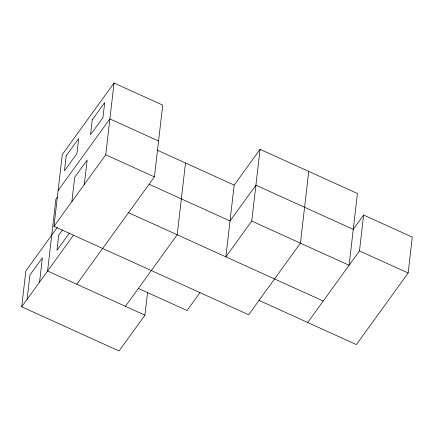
<?xml version="1.0" encoding="UTF-8"?>
<svg xmlns="http://www.w3.org/2000/svg" width="434" height="434" viewBox="0 0 434 434"><rect width="100%" height="100%" fill="white"/><g stroke="black" fill="none" stroke-linecap="round" stroke-linejoin="round"><path stroke-width="0.65" d="M147.544 292.592L144.929 315.187L119.046 350.97L21.7 306.789L25.85 270.903L57.228 227.53M27.103 299.319L29.913 275.037L42.369 257.818L39.559 282.1M308.737 171.397L300.431 243.165L248.66 314.737L53.968 226.364L62.274 154.596L114.044 83.03L162.717 105.12L154.412 176.888L76.758 284.243M71.887 201.598L74.697 177.316L87.153 160.097L84.342 184.379M53.968 226.364L105.744 154.797L114.044 83.03M185.502 163L177.202 234.767L125.431 306.333M260.064 149.307L234.176 185.09L225.875 256.857L251.758 221.074L260.064 149.307L357.41 193.493L349.104 265.261L251.758 221.074M307.706 322.489L359.477 250.923L363.627 215.036L412.3 237.132L408.15 273.013L356.379 344.585L259.033 300.399M58.123 190.483L109.894 118.911L158.567 141.007M57.456 197.063L55.888 199.233L47.588 271L144.929 315.187M62.599 229.852L58.704 235.233L56.968 250.261L69.424 233.042M21.7 306.789L73.471 235.217M199.987 292.646L187.043 310.538L138.37 288.442M363.627 215.036L353.254 229.374L255.914 185.188L230.025 220.977L149.318 184.341M157.162 150.131L234.176 185.09M359.477 250.923L408.15 273.013M105.744 154.797L154.412 176.888M128.529 212.676L323.216 301.044M66.207 155.801L64.471 170.833L76.927 153.609L78.668 138.582L66.207 155.801M92.252 119.8L90.511 134.828L102.966 117.609L104.708 102.576L92.252 119.8"/></g></svg>
